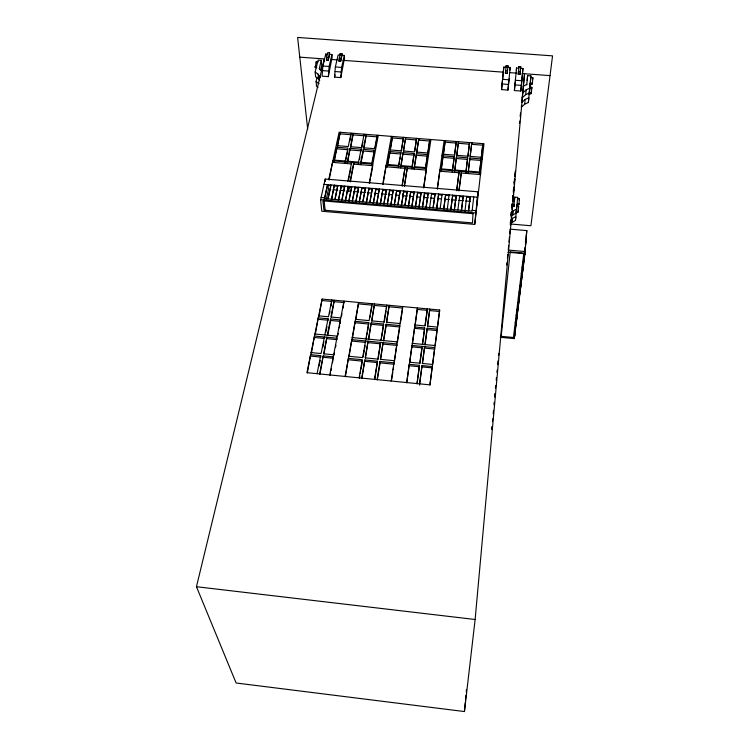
<?xml version="1.0" encoding="UTF-8"?>
<svg xmlns="http://www.w3.org/2000/svg" width="749" height="749" viewBox="0 0 749 749"><rect width="100%" height="100%" fill="white"/><g stroke="black" fill="none" stroke-linecap="round" stroke-linejoin="round"><path stroke-width="1.12" d="M415.152 325.281L417.455 307.951L406.632 382.561M417.614 193.008L417.624 192.212L415.414 207.099L417.614 193.008L421.107 193.298L418.944 207.398L421.116 192.502L421.107 193.298M416.828 152.534L418.822 138.556L416.641 152.075L427.745 152.974L429.823 139.426L427.894 153.423M417.109 383.844L419.487 365.315L409.282 364.314L406.819 382.823M419.534 385.155L422.043 365.559L432.267 366.561L430.001 385.042M422.633 206.612L424.608 192.793L422.473 206.911M422.539 344.587L424.674 327.922L414.693 326.976L412.484 343.622M422.473 363.742L424.636 346.647L422.333 363.443L432.548 364.435M423.747 187.98L426.49 168.516L386.184 165.211L383.02 184.572M427.492 154.584L427.482 156.167L416.378 155.268L416.378 153.685L427.492 154.584L425.498 167.598L414.281 166.681L416.378 153.685M427.155 329.616L427.173 328.165L437.163 329.111L437.126 330.562L427.155 329.616L425.058 344.914M427.585 326.461L429.786 309.103L427.445 326.133L437.435 327.079M433.212 207.52L435.113 193.673L433.072 207.81M432.66 364.735L434.748 347.62L412.016 345.429L409.759 362.507M438.596 194.768L438.614 193.972L436.592 208.905L438.596 194.768L442.097 195.058L442.116 194.263L440.15 208.409M437.379 189.123L439.991 169.62L480.643 172.953L480.53 174.573L461.328 173L459.015 190.976M441.077 171.287L441.114 169.714M441.348 169.377L443.09 155.848L441.227 168.89L452.49 169.808L454.25 156.747L441.976 155.755M437.547 327.397L439.663 310.02L322.126 299.066L306.912 372.665L429.879 384.864L439.663 310.02M443.436 154.631L445.252 140.662L443.314 154.228M445.599 195.358L445.627 194.562L443.661 209.505L445.599 195.358L449.11 195.648L449.138 194.852L447.2 209.804M452.321 172.204L452.377 170.632M452.621 195.948L452.649 195.152L450.748 210.113L452.621 195.948L456.132 196.238L456.16 195.442L454.287 210.413L456.132 196.238M452.583 170.295L454.25 156.747M454.559 172.392L454.615 170.819M454.559 155.53L456.3 141.542L454.465 155.127L442.2 154.144M454.812 170.482L456.469 156.925L467.666 157.833L466.084 171.399M456.768 155.755L458.491 141.711L456.684 155.305L467.872 156.213L469.576 142.6L467.928 156.663M456.74 190.733L459.137 171.184L456.656 190.293M329.654 54.368L329.523 52.73L327.781 52.599L326.63 57.364L326.489 60.182L328.231 60.313L329.654 54.368L331.947 54.537L332.144 57.083L328.324 76.641L322.089 76.173L322.856 66.024L325.749 54.078L327.912 54.237M328.324 76.641L329.101 66.492L331.947 54.537M461.328 173L461.403 171.371L458.95 190.489M342.05 55.276L344.343 55.445L344.521 57.991L340.823 77.578L334.569 77.11L335.355 66.951L338.145 54.986L340.308 55.145L340.196 53.507L341.937 53.638L342.05 55.276L340.683 61.231L338.932 61.109L340.196 53.507M340.823 77.578L341.619 67.419L344.343 55.445M463.154 196.828L463.191 196.032L461.384 211.012L463.154 196.828L459.643 196.538L459.68 195.742L457.873 209.917M328.231 60.313L329.523 52.73M465.85 173.365L465.934 171.746M468.106 173.553L468.191 171.933M340.683 61.231L341.937 53.638M468.34 171.54L469.913 158.011L482.244 159.013M470.166 156.794L471.795 142.769L470.11 156.391L482.431 157.384M468.621 210.525L470.232 196.622L468.528 210.825M474.735 224.41L477.909 191.8L325.188 179.048L320.609 199.721L321.808 211.237L474.735 224.41L483.994 143.742L339.128 132.208L328.736 179.61M477.038 204.992L477.909 191.8M479.397 174.48L479.51 172.86M479.632 172.467L481.12 158.919L479.603 172.027L468.294 171.1L469.913 158.011M481.335 157.693L482.88 143.658L481.307 157.299M523.935 260.942L524.366 255.54M524.712 252.31L524.965 247.994M524.469 256.626L525.161 247.975M525.414 244.726L526.407 235.972M526.135 238.182L524.74 254.454L525.012 252.273M509.732 233.8L510.153 229.157L526.828 230.598L524.89 253.742L508.028 252.254M516.482 320.834L516.941 315.179M517.213 311.79L517.4 309.524M516.707 318.98L517.54 308.785M517.728 308.419L517.175 315.226L516.108 315.123M517.962 306.519L518.196 302.746M517.643 311.444L518.439 302.699M518.72 299.282L518.898 297.007M518.121 307.624L519.104 296.567M519.16 296.904L518.608 303.757L517.522 303.663M519.441 293.477L519.619 291.192M518.842 301.828L519.825 290.724M519.89 291.043L519.329 297.915L518.242 297.821M520.227 287.916L520.499 284.47M519.825 293.973L520.564 284.779M520.901 281.633L521.089 279.33M520.321 289.985L520.686 285.378M520.967 281.924L521.248 278.469M520.564 287.972L521.313 278.75M521.66 275.566L521.838 273.263M521.07 283.927L521.444 279.302M521.697 277.261L522.072 272.636M522.137 272.898L521.576 279.845L520.471 279.742M522.418 269.425L522.605 267.103M521.838 277.785L522.212 273.151M522.465 271.072L522.671 267.356M522.914 266.672L522.353 273.638L521.229 273.535M523.186 263.189L523.373 260.858M522.615 271.531L523.448 261.073M523.776 260.54L523.139 267.327L522.006 267.234M523.963 258.208L524.16 254.51M523.663 263.077L524.272 255.531M509.957 70.097L510.181 67.541L507.831 67.373L507.972 65.725L506.184 65.594L506.043 67.241L503.815 67.073L501.54 89.59L507.962 90.077L509.077 78.757M500.21 337.275L514.329 338.623L514.694 334.166M514.975 330.712L515.256 327.247M514.666 335.43L515.293 327.753M515.715 323.531L515.902 321.293M515.106 331.835L515.481 327.341M515.705 325.525L516.033 320.6M515.658 327.07L516.248 320.741M516.436 318.484L516.67 314.692L516.436 316.527M516.014 324.532L516.295 321.152M516.482 318.896L516.754 315.507M516.894 314.786L516.248 322.688L515.19 322.594M517.166 311.397L517.353 309.131M531.294 93.55L531.434 92.221L529.225 93.288L529.084 94.617L531.294 93.55L531.846 87.343L529.749 87.193L528.373 102.501L524.693 104.177L521.323 107.21L521.51 105.328M532.305 84L532.857 77.756L530.741 77.596L530.086 85.058L532.305 84L532.455 82.643L530.226 83.71M518.093 212.07L518.205 211.031L516.239 212.051L516.136 213.09L518.093 212.07L518.608 206.34L516.754 206.19L516.894 204.889L515.471 220.356L510.706 223.352M518.879 204.599L518.991 203.541L517.016 204.561L516.904 205.619L518.879 204.599L519.403 198.841L517.531 198.682L517.671 197.362L514.75 197.127L514.366 200.901M526.847 84.356L523.317 86.294L522.25 97.716L525.658 94.674L529.365 92.998L530.133 84.085M529.365 92.998L530.919 75.902L527.614 75.668L527.127 80.508M526.744 84.843L527.614 75.668M511.436 215.984L516.248 212.931L517.671 197.362M513.805 206.733L513.992 204.646L513.805 206.509M513.898 206.115L514.75 197.127M510.425 222.49L510.612 220.337M512.662 197.83L512.868 195.583L512.793 196.304M491.69 429.13L491.934 426.743M492.477 421.659L492.645 418.869M493.198 413.757L493.507 410.368M494.003 404.9L494.153 402.335M494.705 397.148L495.014 393.824M495.426 388.085L495.669 385.632M496.231 380.38L496.409 377.533M497.664 364.585L497.916 360.924M498.488 355.578L498.694 353.331L498.45 355.419M510.387 224.485L510.706 221.011M511.164 215.347L511.455 212.107M511.904 207.417L512.204 204.168M512.953 195.901L512.644 199.281L513.046 195.732M513.411 190.611L513.664 188.018M510.434 224.194L510.752 220.712M511.174 216.077L511.492 212.604M511.979 207.698L512.325 204.056M512.662 200.105L513.112 195.377M513.402 191.941L513.87 187.072M514.179 183.683L514.582 179.17M508.683 245.419L508.262 250.063L525.161 251.552L525.339 249.305M508.992 241.936L509.414 237.293M510.472 225.664L510.893 221.002M511.211 217.51L511.633 212.847M511.951 209.345L512.485 203.522M512.691 201.191L513.224 195.367M513.393 193.345L513.964 187.222M514.17 184.891L514.703 179.067M514.909 176.745L515.443 170.922M522.278 96.995L521.781 102.491L525.171 99.448L528.869 97.773L528.373 102.501M299.778 57.139L324.354 58.946L196.453 586.72L236.104 682.994L464.446 711.55L475.128 619.498L524.553 73.73L523.242 86.453M501.54 89.59L503.815 67.073M505.406 73.327L505.669 70.481L507.466 70.612L507.195 73.468L505.406 73.327L506.184 65.594M515.481 79.235L514.385 90.554L520.817 91.041L522.942 68.477L520.583 68.309L520.742 66.661L518.954 66.53L518.795 68.178L516.557 68.009L515.378 80.274L521.81 80.752L522.942 68.477M464.446 711.55L465.298 702.234M465.513 699.912L465.934 695.25M466.262 691.758L466.468 689.426M507.962 90.077L510.181 67.541M516.323 70.565L516.557 68.009M518.954 66.53L518.214 74.282L520.012 74.413L520.742 66.661M515.209 82.072L514.385 90.554M518.214 74.282L518.486 71.417L520.283 71.558L520.012 74.413M520.817 91.041L521.81 80.752M512.213 221.947L512.578 218.259L515.855 216.658L515.471 220.356M512.953 214.532L513.327 210.769L516.632 209.168L516.248 212.931M524.693 104.177L525.171 99.448M525.658 94.674L526.144 89.852L529.871 88.176M519.441 123.454L519.675 121.141M520.152 116.516L520.508 113.052M507.195 73.468L507.972 65.725M513.402 190.424L513.617 188.355M514.207 182.681L514.535 179.526M514.909 175.893L515.359 171.596M511.923 206.537L512.176 203.915M513.421 192.137L513.898 187.316M510.425 222.547L510.678 220.309M511.221 214.982L511.539 211.855M512.054 207.042L512.382 203.859M512.681 200.91L512.906 198.785M506.689 265.052L506.933 262.721M507.419 258.068L507.785 254.585M530.741 77.596L530.919 75.902M518.495 207.379L518.608 206.34M519.291 199.899L519.403 198.841M531.706 88.672L531.846 87.343M532.717 79.104L532.857 77.756M496.915 372.262L497.149 370.137M494.677 395.912L494.902 393.862M491.737 429.214L491.962 427.192M473.761 196.921L472.085 211.134L324.401 198.56M464.932 211.321L466.711 196.332L466.674 197.127L470.194 197.418M525.405 242.18L525.835 238.706M526.116 236.394L526.828 230.598M467.666 157.833L466.037 170.922L454.727 169.995L456.469 156.925M514.497 336.479L514.722 334.691M514.329 338.623L525.161 251.552M455.345 200.414L455.935 195.92M435.132 345.888L436.985 331.657M419.534 383.844L422.043 365.559M424.917 344.568L427.173 328.165M416.95 383.582L419.487 365.315M422.108 346.403L419.777 363.19L409.591 362.198M422.399 344.325L424.674 327.922M427.314 308.869L424.955 325.899L414.993 324.954M419.927 363.499L422.099 347.845L412.025 346.871M425.254 325.085L427.295 310.348L417.455 309.431M437.257 188.673L444.148 140.569M429.523 208.306L431.611 193.382L431.593 194.178L435.094 194.478M428.11 193.092L425.994 207.997L428.1 193.888L424.599 193.588M425.647 168.085L427.314 157.253M423.588 187.531L430.928 139.52M391.184 381.026L402.69 306.575M391.587 380.155L392.813 372.197M393.169 369.931L393.515 367.656M394.545 361.018L396.914 343.978L351.815 339.634L349.1 356.58M397.438 342.218L399.62 328.062M400.453 322.744L402.541 309.178M411.894 206.003L414.131 191.913L411.894 206.799M414.459 167.167L416.378 155.268M410.667 192.418L408.392 206.499L410.658 191.622L410.667 192.418L414.131 192.708M404.872 205.413L407.175 191.332L407.184 192.128L403.702 191.838L403.683 191.042M405.059 205.123L407.007 193.214M377.065 379.621L380.033 361.458L394.002 362.825L394.049 364.248L380.099 362.881L380.033 361.458M383.432 340.58L386.1 324.27L399.76 325.562L399.788 326.976L386.156 325.684L386.1 324.27M414.16 153.508L412.044 166.493L400.855 165.576L403.074 152.609L414.16 153.508L412.231 166.99M377.327 379.893L380.099 362.881M380.623 359.66L383.095 342.649L380.37 359.342L394.33 360.709M383.675 340.898L386.156 325.684M386.671 322.585L389.19 305.32L386.428 322.248L400.069 323.54M414.796 151.232L416.631 138.378L414.422 151.897L403.346 150.998L405.658 137.507L403.561 151.457M403.739 190.826L401.361 205.9L403.702 191.838M404.479 186.37L407.428 166.952L404.273 185.921M374.5 379.368L377.496 361.205L364.819 359.969L361.692 378.095M380.932 340.346L383.619 324.036L371.232 322.856L368.424 339.138M374.762 379.593L377.496 361.205M378.095 359.408L380.595 342.405L377.842 359.099L365.184 357.863L368.068 341.198L365.475 358.181M381.175 340.655L381.531 338.482M381.887 336.31L383.619 324.036M384.2 322.351L386.053 311.078M386.428 308.822L386.737 305.086L383.947 322.014L371.579 320.844L374.5 303.944L371.86 321.181M402.007 185.733L405.19 166.765L402.222 186.183M402.606 195.966L402.971 193.729M397.831 204.814L400.2 190.742L398.215 203.438M394.32 204.514L396.717 190.452L394.339 205.301M401.061 166.072L403.074 152.609M361.992 378.329L364.819 359.969M368.695 339.456L371.232 322.856M400.855 152.431L398.618 165.398L387.448 164.48L389.789 151.532L400.855 152.431L400.884 154.013L389.836 153.114L389.789 151.532M403.458 137.329L401.136 150.821L390.079 149.931L392.513 136.458L390.323 150.343M399.02 164.808L399.582 161.569M399.947 159.406L400.322 157.253M401.352 151.232L402.513 144.491M402.896 142.244L403.29 139.997M359.136 377.842L362.291 359.717L348.388 358.359L345.42 376.728M365.924 338.904L368.761 322.622L355.166 321.34L352.507 337.902M359.436 378.123L359.829 375.858M360.222 373.592L360.625 371.326M361.018 369.07L362.198 362.273M363.143 356.824L364.304 350.167M364.688 347.948L365.081 345.729M366.195 339.213L366.579 337.05M366.954 334.878L367.328 332.715M367.712 330.543L368.761 322.622M369.978 317.529L370.371 315.282M370.755 313.026L371.935 306.275M390.828 205.001L393.234 190.162L390.828 205.011M387.289 203.915L389.761 189.872L387.505 203.625M384.003 203.325L386.119 191.454M382.758 184.123L391.418 136.374M382.842 190.087L380.305 204.112L382.814 189.282L382.842 190.087L386.306 190.377L386.287 189.581L383.816 204.411M387.692 164.977L389.836 153.114M345.083 376.447L358.621 302.465L355.841 319.626M376.775 203.016L379.34 188.991L376.803 203.812M375.904 189.497L373.302 203.513L375.867 188.701L375.904 189.497L379.368 189.797M369.763 202.417L372.393 188.411L370.006 202.136M368.976 188.917L366.308 202.913L368.929 188.121L368.976 188.917L372.431 189.207M374.331 150.287L371.85 163.207L360.746 162.29L363.321 149.388L374.331 150.287L374.397 151.916L363.405 151.026L363.321 149.388M377.206 135.241L374.631 148.686L363.639 147.796L366.317 134.371L363.948 148.311M372.141 163.75L372.553 161.597M372.955 159.443L373.367 157.299M373.779 155.146L374.191 152.993M375.137 148.077L377.065 138.003M369.21 182.99L378.301 135.326M369.5 183.449L370.343 179.002M370.774 176.783L372.674 166.793M362.769 201.827L365.465 187.83L363.022 201.547M329.785 374.931L343.997 301.107L343.051 308.185M330.159 375.165L330.599 372.918M331.03 370.661L331.461 368.405M332.547 362.769L333.258 356.88L323.193 355.897L319.608 373.92M334.035 355.11L334.457 352.901M335.515 347.377L335.945 345.167M337.808 335.43L338.23 333.277M339.269 327.875L339.681 325.712M340.093 323.559L340.514 321.396L330.683 320.469L330.524 318.999L340.374 319.935M341.544 316.031L341.975 313.794M359.277 201.528L362.001 187.54L359.323 202.324M327.313 335.187L330.524 318.999M320.01 374.163L323.193 355.897M323.999 354.127L326.901 337.237L323.605 353.8L333.661 354.783M327.688 335.561L330.683 320.469M331.301 317.342L334.26 300.199L330.927 317.005L340.758 317.932M358.359 189.123L355.812 202.024L358.518 187.25L358.565 188.046L355.11 187.756L355.063 186.96L352.264 200.929M359.483 159.443L359.923 157.29M317.07 373.667L320.675 355.653L310.638 354.67L307.352 372.946M324.823 334.953L328.071 318.765L318.241 317.838L315.31 334.372M319.055 366.074L320.188 360.456M322.819 347.264L323.924 341.75M325.862 332.088L326.938 326.695M329.523 313.756L329.972 311.518M331.095 305.929L331.835 299.974L328.465 316.771L318.662 315.844M352.536 200.648L355.11 187.756M361.055 162.842L363.405 151.026M351.656 187.465L348.837 201.425L351.599 186.67L351.656 187.465L348.21 187.175L348.145 186.379L345.345 201.135L348.21 187.175M347.433 161.204L350.12 148.321L361.121 149.21L358.528 162.112L334.138 160.108L336.938 147.263L347.929 148.143L345.214 161.016M361.758 148.087L362.872 142.497M348.042 191.36L348.95 186.932M350.073 181.389L353.921 162.561L350.41 181.848M348.379 191.81L349.287 187.381M347.826 181.202L351.702 162.374M348.397 180.556L349.306 176.127M349.764 173.918L350.897 168.385M341.806 200.039L344.69 186.089L342.087 199.758M311.49 352.91L314.486 336.039L336.853 338.192L337.003 339.643L327.07 338.679M319.065 316.19L322.126 299.066M347.77 161.756L350.12 148.321M350.794 147.197L353.256 133.331L350.457 146.729L361.439 147.619L364.136 134.202L364.22 135.784L353.359 134.923M346.01 159.378L346.459 157.234M346.909 155.09L347.808 150.802M349.783 141.439L350.953 135.869M341.31 186.595L338.389 200.535L341.244 185.799L341.31 186.595L344.755 186.885M334.84 199.449L337.79 185.509L335.365 198.101M331.433 199.946L334.344 185.218L331.433 199.946M334.503 160.614L336.938 147.263M337.659 146.139L340.205 132.292L337.293 145.671L348.257 146.551L351.075 133.163L351.187 134.745L340.336 133.884M326.292 199.225L328.437 189.394L328.043 185.237M327.884 198.859L330.899 184.928L330.974 185.724L327.528 185.434L327.453 184.638L324.083 200.02L325.244 211.527M328.184 198.579L330.74 186.801M327.528 185.434L324.654 198.597L324.57 197.802L321.096 197.502M329.129 180.069L332.856 160.829L372.815 164.106M334.569 77.11L335.075 74.956M338.932 61.109L339.625 58.122M326.489 60.182L326.967 58.197M318.016 87.38L316.537 86.313L316.087 81.585L317.136 77.259M319.711 80.658L318.587 78.954L315.619 76.819L315.151 72.007L318.1 60.098L321.293 60.332L319.233 68.768L321.939 71.136M320.45 70.425L321.733 65.154L321.293 60.332M315.647 65.931L315.17 67.831L316.218 61.727L318.259 61.886M510.659 221.976L512.578 218.259L511.071 219.71M511.043 212.959L513.327 210.769M522.718 92.904L526.144 89.852M512.288 206.761L514.001 205.479M326.63 57.364L328.38 57.495M339.091 58.282L340.832 58.413M331.339 59.461L337.162 59.892M342.976 60.323L503.6 72.185M509.423 72.616L516.398 73.13M522.222 73.561L550.028 75.612M322.856 66.024L329.101 66.492M335.355 66.951L341.619 67.419M502.513 79.31L508.936 79.787M320.048 69.769L322.164 69.929M502.083 83.954L508.505 84.44M514.928 84.918L521.36 85.395M322.65 70.621L328.886 71.089M335.131 71.548L341.375 72.016M392.551 137.994L403.486 138.874M405.668 139.099L416.631 139.969M418.822 140.147L429.804 141.018M445.206 142.198L456.235 143.078M458.425 143.302L469.492 144.183M471.701 144.314L482.777 145.194M366.401 136.009L377.281 136.88M337.069 148.845L348.042 149.725M350.232 149.959L361.215 150.849L361.121 149.21M403.093 154.191L414.169 155.09M443.043 157.421L454.184 158.329M456.403 158.507L467.591 159.415M469.829 159.546L481.017 160.455M332.987 162.411L351.805 163.956M354.024 164.134L372.88 165.688M386.241 166.784L405.209 168.338M407.447 168.525L426.481 170.089M439.944 171.193L459.071 172.766M324.017 184.348L477.282 197.221M334.419 186.014L337.865 186.304M362.048 188.336L365.512 188.626M389.78 190.667L393.262 190.958M396.736 191.248L400.219 191.547M328.437 189.394L330.768 189.591M333.09 189.787L337.743 190.18M340.065 190.377L344.718 190.761M347.04 190.958L350.532 191.257M354.015 191.547L358.668 191.941M360.99 192.137L365.643 192.53M367.965 192.727L371.457 193.017M374.94 193.317L378.432 193.607M381.915 193.907L386.568 194.291M388.89 194.487L392.382 194.787M395.865 195.077L399.357 195.377M402.84 195.667L407.493 196.06M409.825 196.257L413.308 196.547M416.8 196.847L420.283 197.137M423.775 197.436L428.419 197.82M430.75 198.017L434.233 198.316M437.725 198.607L441.208 198.906M444.7 199.197L449.353 199.59M451.675 199.786L456.328 200.18M458.65 200.376L463.303 200.769M465.625 200.966L470.278 201.35M472.179 210.357L475.737 210.656M320.609 199.721L475.475 212.922M510.266 223.979L530.91 225.758L552.547 55.866L297.615 37.45L307.68 129.006M519.712 285.856L520.817 285.959M518.973 291.885L520.068 291.979M516.81 309.431L517.887 309.534M322.295 300.546L331.985 301.454M334.41 301.678L344.128 302.587M358.715 303.897L372.131 305.152L372.047 303.719L369.107 320.609L355.532 319.327M374.575 305.423L386.793 306.566M389.246 306.79L402.719 308.054M429.757 310.573L439.626 311.5M514.516 328.099L515.565 328.202M414.703 328.343L424.655 329.288M318.428 319.299L328.231 320.235L328.071 318.765M355.269 322.753L368.845 324.036M371.307 324.27L383.675 325.45M314.908 333.998L337.247 336.142M352.189 337.584L397.232 341.909M412.315 343.36L435.019 345.542M314.674 337.49L324.589 338.445L324.42 336.994L321.096 353.556L311.069 352.573M351.936 341.076L365.652 342.405L365.559 340.964L362.656 357.61L348.772 356.262M368.152 342.639L380.661 343.847M383.16 344.091L396.951 345.42M424.617 348.088L434.71 349.062M323.362 357.282L333.408 358.265M364.913 361.346L377.562 362.582M422.033 366.898L432.239 367.899M310.835 356.093L320.862 357.076L320.675 355.653M348.519 359.782L362.394 361.149M409.291 365.737L419.477 366.738M196.453 586.72L475.128 619.498M315.151 72.007L318.138 74.151L320.385 77.559M316.087 81.585L319.037 83.719M315.039 66.474L316.799 67.813M325.188 179.048L325.412 181.305M318.138 74.151L318.587 78.954M316.218 61.727L316.35 63.085M333.96 160.923L334.091 162.496M324.354 58.946L324.56 61.268M325.749 54.078L325.899 55.772M345.046 161.831L345.167 163.404M347.264 162.018L347.377 163.591M358.359 162.926L358.462 164.499M360.587 163.104L360.681 164.686M371.701 164.022L371.776 165.595M387.308 165.295L387.355 166.877M398.477 166.212L398.505 167.785M400.715 166.4L400.743 167.973M411.913 167.317L411.922 168.89M414.15 167.495L414.16 169.077M473.031 213.68L472.46 222.94L323.914 210.16L322.969 200.882L473.031 213.68M510.219 251.879L501.156 336.329L513.421 337.49L523.823 253.078L510.219 251.879"/></g></svg>
